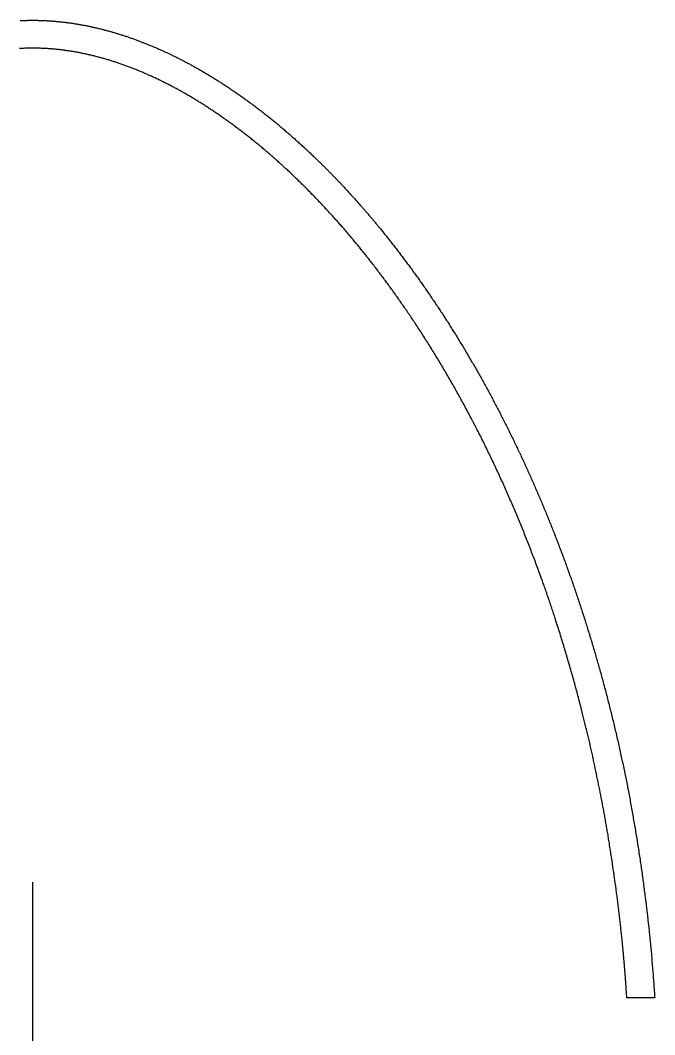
# Model space of a CAD drawing. Extents: x -7325 to -371, y -3238 to 133.
# Drawn here: x -1449.5 to -1234, y -321.6 to 23.1 of the extents above; entities that cross this region are included whole.
import ezdxf

# ---------------------------------------------------------------- set-up
doc = ezdxf.new("R2010")
doc.units = 0
doc.header["$MEASUREMENT"] = 0
doc.layers.add('NAILERS', color=7, linetype='CONTINUOUS')
doc.layers.add('Odd Arch Numbers', color=3, linetype='CONTINUOUS')

msp = doc.modelspace()

# ---------------------------------------------------------------- linework, layer by layer
at = {"layer": 'NAILERS'}
msp.add_lwpolyline([(-1449.54, 23.04), (-1449.31, 23.05), (-1449.07, 23.06), (-1448.83, 23.07), (-1448.59, 23.08), (-1448.35, 23.09), (-1448.11, 23.09), (-1447.87, 23.1), (-1447.63, 23.11), (-1447.39, 23.11), (-1447.15, 23.12), (-1447.09, 23.12), (-1446.84, 23.13), (-1446.59, 23.13), (-1446.35, 23.13), (-1446.1, 23.14), (-1445.85, 23.14), (-1445.6, 23.14), (-1445.36, 23.14), (-1445.11, 23.14), (-1444.86, 23.14), (-1444.61, 23.14), (-1444.37, 23.14), (-1444.12, 23.13), (-1443.87, 23.13), (-1443.63, 23.13), (-1443.38, 23.12), (-1443.13, 23.11), (-1442.98, 23.11), (-1442.71, 23.1), (-1442.45, 23.1), (-1442.18, 23.09), (-1441.92, 23.08), (-1441.65, 23.07), (-1441.38, 23.06), (-1441.12, 23.04), (-1440.85, 23.03), (-1440.59, 23.02), (-1440.32, 23), (-1440.06, 22.99), (-1439.79, 22.97), (-1439.52, 22.95), (-1439.26, 22.94), (-1438.99, 22.92), (-1438.73, 22.9), (-1438.64, 22.89), (-1438.36, 22.87), (-1438.08, 22.85), (-1437.8, 22.82), (-1437.53, 22.8), (-1437.25, 22.78), (-1436.97, 22.75), (-1436.7, 22.72), (-1436.42, 22.7), (-1436.15, 22.67), (-1435.87, 22.64), (-1435.59, 22.61), (-1435.32, 22.58), (-1435.04, 22.55), (-1434.77, 22.52), (-1434.49, 22.49), (-1434.21, 22.45), (-1434.19, 22.45), (-1433.91, 22.41), (-1433.63, 22.38), (-1433.35, 22.34), (-1433.07, 22.3), (-1432.79, 22.27), (-1432.52, 22.23), (-1432.24, 22.19), (-1431.96, 22.15), (-1431.68, 22.11), (-1431.4, 22.06), (-1431.13, 22.02), (-1430.85, 21.98), (-1430.57, 21.93), (-1430.29, 21.89), (-1430.02, 21.84), (-1429.74, 21.79), (-1429.71, 21.79), (-1429.43, 21.74), (-1429.15, 21.69), (-1428.87, 21.64), (-1428.59, 21.59), (-1428.31, 21.54), (-1428.03, 21.49), (-1427.75, 21.43), (-1427.47, 21.38), (-1427.19, 21.32), (-1426.91, 21.27), (-1426.63, 21.21), (-1426.35, 21.16), (-1426.07, 21.1), (-1425.79, 21.04), (-1425.51, 20.98), (-1425.24, 20.92), (-1425.2, 20.91), (-1424.92, 20.85), (-1424.64, 20.79), (-1424.36, 20.73), (-1424.08, 20.66), (-1423.79, 20.6), (-1423.51, 20.53), (-1423.23, 20.46), (-1422.95, 20.4), (-1422.67, 20.33), (-1422.39, 20.26), (-1422.11, 20.19), (-1421.83, 20.12), (-1421.55, 20.05), (-1421.27, 19.98), (-1420.99, 19.91), (-1420.71, 19.83), (-1420.67, 19.82), (-1420.39, 19.75), (-1420.11, 19.67), (-1419.82, 19.6), (-1419.54, 19.52), (-1419.26, 19.44), (-1418.98, 19.36), (-1418.69, 19.28), (-1418.41, 19.2), (-1418.13, 19.12), (-1417.85, 19.04), (-1417.57, 18.96), (-1417.28, 18.87), (-1417, 18.79), (-1416.72, 18.7), (-1416.44, 18.62), (-1416.16, 18.53), (-1416.12, 18.52), (-1415.84, 18.43), (-1415.55, 18.34), (-1415.27, 18.25), (-1414.99, 18.16), (-1414.7, 18.07), (-1414.42, 17.98), (-1414.14, 17.89), (-1413.85, 17.8), (-1413.57, 17.7), (-1413.29, 17.61), (-1413, 17.51), (-1412.72, 17.42), (-1412.44, 17.32), (-1412.16, 17.22), (-1411.88, 17.12), (-1411.6, 17.02), (-1411.56, 17.01), (-1411.27, 16.91), (-1410.99, 16.81), (-1410.7, 16.7), (-1410.42, 16.6), (-1410.13, 16.5), (-1409.85, 16.39), (-1409.56, 16.29), (-1409.28, 16.18), (-1409, 16.07), (-1408.71, 15.97), (-1408.43, 15.86), (-1408.15, 15.75), (-1407.86, 15.64), (-1407.58, 15.53), (-1407.3, 15.42), (-1407.02, 15.31), (-1406.98, 15.29), (-1406.69, 15.18), (-1406.4, 15.06), (-1406.12, 14.95), (-1405.83, 14.83), (-1405.55, 14.71), (-1405.26, 14.59), (-1404.98, 14.48), (-1404.69, 14.36), (-1404.41, 14.24), (-1404.13, 14.12), (-1403.84, 14), (-1403.56, 13.87), (-1403.27, 13.75), (-1402.99, 13.63), (-1402.71, 13.51), (-1402.43, 13.38), (-1402.39, 13.36), (-1402.1, 13.24), (-1401.81, 13.11), (-1401.53, 12.98), (-1401.24, 12.85), (-1400.96, 12.72), (-1400.67, 12.59), (-1400.38, 12.46), (-1400.1, 12.33), (-1399.81, 12.2), (-1399.53, 12.06), (-1399.25, 11.93), (-1398.96, 11.8), (-1398.68, 11.66), (-1398.4, 11.53), (-1398.11, 11.39), (-1397.83, 11.25), (-1397.79, 11.23), (-1397.5, 11.09), (-1397.22, 10.95), (-1396.93, 10.81), (-1396.64, 10.67), (-1396.36, 10.53), (-1396.07, 10.39), (-1395.79, 10.24), (-1395.5, 10.1), (-1395.22, 9.95), (-1394.93, 9.81), (-1394.65, 9.66), (-1394.36, 9.52), (-1394.08, 9.37), (-1393.8, 9.22), (-1393.51, 9.07), (-1393.23, 8.92), (-1393.19, 8.9), (-1392.9, 8.75), (-1392.61, 8.6), (-1392.33, 8.44), (-1392.04, 8.29), (-1391.76, 8.13), (-1391.47, 7.98), (-1391.18, 7.82), (-1390.9, 7.66), (-1390.61, 7.51), (-1390.33, 7.35), (-1390.05, 7.19), (-1389.76, 7.03), (-1389.48, 6.87), (-1389.19, 6.71), (-1388.91, 6.55), (-1388.63, 6.39), (-1388.59, 6.37), (-1388.3, 6.2), (-1388.01, 6.04), (-1387.73, 5.87), (-1387.44, 5.7), (-1387.15, 5.54), (-1386.87, 5.37), (-1386.58, 5.2), (-1386.3, 5.03), (-1386.01, 4.86), (-1385.73, 4.69), (-1385.45, 4.52), (-1385.16, 4.35), (-1384.88, 4.18), (-1384.6, 4.01), (-1384.31, 3.83), (-1384.03, 3.66), (-1383.99, 3.64), (-1383.7, 3.46), (-1383.42, 3.28), (-1383.13, 3.1), (-1382.84, 2.92), (-1382.56, 2.74), (-1382.27, 2.56), (-1381.99, 2.38), (-1381.7, 2.2), (-1381.42, 2.02), (-1381.14, 1.84), (-1380.85, 1.66), (-1380.57, 1.47), (-1380.29, 1.29), (-1380, 1.1), (-1379.72, 0.92), (-1379.44, 0.73), (-1379.4, 0.71), (-1379.11, 0.52), (-1378.83, 0.33), (-1378.54, 0.14), (-1378.26, -0.05), (-1377.97, -0.25), (-1377.69, -0.44), (-1377.4, -0.63), (-1377.12, -0.82), (-1376.83, -1.02), (-1376.55, -1.21), (-1376.27, -1.41), (-1375.98, -1.6), (-1375.7, -1.8), (-1375.42, -1.99), (-1375.14, -2.19), (-1374.86, -2.39), (-1374.82, -2.42), (-1374.53, -2.62), (-1374.25, -2.82), (-1373.96, -3.02), (-1373.68, -3.23), (-1373.39, -3.43), (-1373.11, -3.63), (-1372.83, -3.84), (-1372.54, -4.04), (-1372.26, -4.25), (-1371.98, -4.46), (-1371.69, -4.66), (-1371.41, -4.87), (-1371.13, -5.08), (-1370.85, -5.29), (-1370.57, -5.49), (-1370.29, -5.7), (-1370.25, -5.73), (-1369.96, -5.95), (-1369.68, -6.16), (-1369.4, -6.38), (-1369.11, -6.59), (-1368.83, -6.81), (-1368.55, -7.02), (-1368.26, -7.24), (-1367.98, -7.46), (-1367.7, -7.67), (-1367.42, -7.89), (-1367.14, -8.11), (-1366.86, -8.33), (-1366.58, -8.55), (-1366.3, -8.77), (-1366.02, -8.99), (-1365.74, -9.21), (-1365.7, -9.24), (-1365.41, -9.47), (-1365.13, -9.69), (-1364.85, -9.92), (-1364.57, -10.15), (-1364.28, -10.37), (-1364, -10.6), (-1363.72, -10.83), (-1363.44, -11.06), (-1363.16, -11.29), (-1362.88, -11.52), (-1362.6, -11.75), (-1362.32, -11.98), (-1362.04, -12.21), (-1361.76, -12.44), (-1361.48, -12.67), (-1361.21, -12.91), (-1361.17, -12.94), (-1360.88, -13.18), (-1360.6, -13.41), (-1360.32, -13.65), (-1360.04, -13.89), (-1359.76, -14.13), (-1359.48, -14.37), (-1359.2, -14.61), (-1358.92, -14.85), (-1358.64, -15.09), (-1358.36, -15.33), (-1358.08, -15.57), (-1357.81, -15.82), (-1357.53, -16.06), (-1357.25, -16.3), (-1356.97, -16.55), (-1356.7, -16.79), (-1356.66, -16.82), (-1356.38, -17.07), (-1356.1, -17.32), (-1355.82, -17.57), (-1355.54, -17.82), (-1355.26, -18.07), (-1354.98, -18.32), (-1354.7, -18.57), (-1354.42, -18.83), (-1354.15, -19.08), (-1353.87, -19.33), (-1353.59, -19.59), (-1353.32, -19.84), (-1353.04, -20.09), (-1352.77, -20.35), (-1352.49, -20.6), (-1352.22, -20.86), (-1352.18, -20.89), (-1351.9, -21.15), (-1351.62, -21.41), (-1351.34, -21.68), (-1351.06, -21.94), (-1350.79, -22.2), (-1350.51, -22.46), (-1350.23, -22.73), (-1349.96, -22.99), (-1349.68, -23.25), (-1349.41, -23.52), (-1349.13, -23.78), (-1348.86, -24.05), (-1348.58, -24.31), (-1348.31, -24.58), (-1348.04, -24.84), (-1347.76, -25.11), (-1346.59, -26.26), (-1346.38, -26.47), (-1346.17, -26.67), (-1345.96, -26.88), (-1345.76, -27.09), (-1345.55, -27.29), (-1345.34, -27.5), (-1345.13, -27.71), (-1344.92, -27.91), (-1344.72, -28.12), (-1344.51, -28.33), (-1344.3, -28.54), (-1344.1, -28.75), (-1343.89, -28.96), (-1343.69, -29.17), (-1343.48, -29.38), (-1343.28, -29.59), (-1343.07, -29.8), (-1342.87, -30.01), (-1342.67, -30.22), (-1342.46, -30.43), (-1342.26, -30.64), (-1342.06, -30.86), (-1341.85, -31.07), (-1341.65, -31.28), (-1341.45, -31.49), (-1341.25, -31.71), (-1341.05, -31.92), (-1340.85, -32.13), (-1340.64, -32.35), (-1340.44, -32.56), (-1340.24, -32.78), (-1340.05, -32.99), (-1339.99, -33.05), (-1339.59, -33.49), (-1339.18, -33.92), (-1338.78, -34.36), (-1338.38, -34.8), (-1337.97, -35.24), (-1337.57, -35.68), (-1337.17, -36.13), (-1336.77, -36.57), (-1336.37, -37.01), (-1335.97, -37.45), (-1335.57, -37.9), (-1335.17, -38.34), (-1334.77, -38.79), (-1334.38, -39.23), (-1333.98, -39.68), (-1333.59, -40.12), (-1333.48, -40.24), (-1333.28, -40.47), (-1333.08, -40.7), (-1332.87, -40.93), (-1332.67, -41.16), (-1332.47, -41.4), (-1332.27, -41.63), (-1332.06, -41.86), (-1331.86, -42.09), (-1331.66, -42.33), (-1331.46, -42.56), (-1331.26, -42.79), (-1331.06, -43.03), (-1330.86, -43.26), (-1330.66, -43.5), (-1330.46, -43.73), (-1330.26, -43.97), (-1330.06, -44.2), (-1329.86, -44.44), (-1329.67, -44.67), (-1329.47, -44.91), (-1329.27, -45.15), (-1329.07, -45.38), (-1328.88, -45.62), (-1328.68, -45.86), (-1328.49, -46.09), (-1328.29, -46.33), (-1328.09, -46.57), (-1327.9, -46.81), (-1327.7, -47.05), (-1327.51, -47.29), (-1327.32, -47.52), (-1327.12, -47.76), (-1325.99, -49.16), (-1325.73, -49.49), (-1325.47, -49.82), (-1325.2, -50.14), (-1324.94, -50.47), (-1324.68, -50.8), (-1324.42, -51.13), (-1324.16, -51.46), (-1323.9, -51.79), (-1323.64, -52.12), (-1323.38, -52.45), (-1323.12, -52.78), (-1322.86, -53.11), (-1322.6, -53.44), (-1322.34, -53.77), (-1322.08, -54.1), (-1321.83, -54.44), (-1321.57, -54.77), (-1321.31, -55.1), (-1321.06, -55.44), (-1320.8, -55.77), (-1320.55, -56.1), (-1320.29, -56.44), (-1320.04, -56.77), (-1319.79, -57.11), (-1319.53, -57.44), (-1319.28, -57.78), (-1319.03, -58.11), (-1318.78, -58.45), (-1318.52, -58.79), (-1318.27, -59.12), (-1318.02, -59.46), (-1317.77, -59.8), (-1317.65, -59.96), (-1317.4, -60.31), (-1317.14, -60.66), (-1316.88, -61.01), (-1316.63, -61.36), (-1316.37, -61.71), (-1316.12, -62.06), (-1315.86, -62.41), (-1315.61, -62.76), (-1315.35, -63.11), (-1315.1, -63.46), (-1314.85, -63.81), (-1314.6, -64.17), (-1314.35, -64.52), (-1314.09, -64.87), (-1313.84, -65.22), (-1313.59, -65.58), (-1313.34, -65.93), (-1313.09, -66.28), (-1312.85, -66.64), (-1312.6, -66.99), (-1312.35, -67.35), (-1312.1, -67.7), (-1311.85, -68.06), (-1311.61, -68.41), (-1311.36, -68.77), (-1311.12, -69.13), (-1310.87, -69.48), (-1310.63, -69.84), (-1310.38, -70.2), (-1310.14, -70.56), (-1309.9, -70.91), (-1309.65, -71.27), (-1309.54, -71.44), (-1309.29, -71.81), (-1309.04, -72.18), (-1308.79, -72.55), (-1308.54, -72.92), (-1308.3, -73.29), (-1308.05, -73.66), (-1307.8, -74.03), (-1307.56, -74.4), (-1307.31, -74.77), (-1307.06, -75.15), (-1306.82, -75.52), (-1306.58, -75.89), (-1306.33, -76.26), (-1306.09, -76.64), (-1305.85, -77.01), (-1305.6, -77.38), (-1305.36, -77.76), (-1305.12, -78.13), (-1304.88, -78.51), (-1304.64, -78.88), (-1304.4, -79.26), (-1304.16, -79.63), (-1303.92, -80.01), (-1303.68, -80.38), (-1303.44, -80.76), (-1303.2, -81.14), (-1302.97, -81.51), (-1302.73, -81.89), (-1302.49, -82.27), (-1302.26, -82.65), (-1302.02, -83.03), (-1301.79, -83.4), (-1301.68, -83.57), (-1301.44, -83.96), (-1301.2, -84.35), (-1300.96, -84.74), (-1300.72, -85.13), (-1300.48, -85.52), (-1300.24, -85.92), (-1300, -86.31), (-1299.77, -86.7), (-1299.53, -87.09), (-1299.29, -87.48), (-1299.06, -87.87), (-1298.82, -88.27), (-1298.58, -88.66), (-1298.35, -89.05), (-1298.12, -89.45), (-1297.88, -89.84), (-1297.65, -90.24), (-1297.41, -90.63), (-1297.18, -91.02), (-1296.95, -91.42), (-1296.72, -91.81), (-1296.49, -92.21), (-1296.26, -92.61), (-1296.03, -93), (-1295.8, -93.4), (-1295.57, -93.79), (-1295.34, -94.19), (-1295.11, -94.59), (-1294.88, -94.99), (-1294.66, -95.38), (-1294.43, -95.78), (-1294.2, -96.18), (-1294.11, -96.35), (-1293.87, -96.76), (-1293.64, -97.17), (-1293.41, -97.58), (-1293.18, -97.99), (-1292.95, -98.4), (-1292.72, -98.81), (-1292.49, -99.22), (-1292.27, -99.64), (-1292.04, -100.05), (-1291.81, -100.46), (-1291.58, -100.87), (-1291.36, -101.28), (-1291.13, -101.7), (-1290.91, -102.11), (-1290.68, -102.52), (-1290.46, -102.93), (-1290.23, -103.35), (-1290.01, -103.76), (-1289.79, -104.18), (-1289.56, -104.59), (-1289.34, -105.01), (-1289.12, -105.42), (-1288.9, -105.84), (-1288.68, -106.25), (-1288.46, -106.67), (-1288.24, -107.08), (-1288.02, -107.5), (-1287.8, -107.92), (-1287.58, -108.33), (-1287.36, -108.75), (-1287.15, -109.17), (-1286.93, -109.59), (-1286.84, -109.76), (-1286.62, -110.19), (-1286.4, -110.62), (-1286.18, -111.05), (-1285.96, -111.48), (-1285.74, -111.91), (-1285.52, -112.34), (-1285.3, -112.77), (-1285.08, -113.2), (-1284.86, -113.63), (-1284.65, -114.06), (-1284.43, -114.49), (-1284.21, -114.92), (-1284, -115.35), (-1283.78, -115.79), (-1283.57, -116.22), (-1283.35, -116.65), (-1283.14, -117.08), (-1282.93, -117.52), (-1282.71, -117.95), (-1282.5, -118.38), (-1282.29, -118.82), (-1282.08, -119.25), (-1281.87, -119.68), (-1281.66, -120.12), (-1281.45, -120.55), (-1281.24, -120.99), (-1281.03, -121.42), (-1280.82, -121.86), (-1280.62, -122.3), (-1280.41, -122.73), (-1280.2, -123.17), (-1280, -123.6), (-1279.91, -123.78), (-1279.7, -124.23), (-1279.49, -124.68), (-1279.28, -125.12), (-1279.07, -125.57), (-1278.86, -126.02), (-1278.66, -126.47), (-1278.45, -126.92), (-1278.24, -127.37), (-1278.03, -127.82), (-1277.83, -128.27), (-1277.62, -128.72), (-1277.42, -129.17), (-1277.21, -129.62), (-1277.01, -130.07), (-1276.8, -130.52), (-1276.6, -130.97), (-1276.4, -131.42), (-1276.2, -131.87), (-1276, -132.33), (-1275.79, -132.78), (-1275.59, -133.23), (-1275.39, -133.68), (-1275.19, -134.14), (-1275, -134.59), (-1274.8, -135.04), (-1274.6, -135.5), (-1274.4, -135.95), (-1274.21, -136.4), (-1274.01, -136.86), (-1273.81, -137.31), (-1273.62, -137.77), (-1273.42, -138.22), (-1273.35, -138.4), (-1273.15, -138.86), (-1272.95, -139.33), (-1272.75, -139.8), (-1272.55, -140.26), (-1272.36, -140.73), (-1272.16, -141.2), (-1271.97, -141.67), (-1271.77, -142.13), (-1271.58, -142.6), (-1271.38, -143.07), (-1271.19, -143.54), (-1270.99, -144.01), (-1270.8, -144.48), (-1270.61, -144.94), (-1270.42, -145.41), (-1270.23, -145.88), (-1270.04, -146.35), (-1269.85, -146.82), (-1269.66, -147.29), (-1269.47, -147.76), (-1269.28, -148.23), (-1269.09, -148.7), (-1268.9, -149.18), (-1268.72, -149.65), (-1268.53, -150.12), (-1268.35, -150.59), (-1268.16, -151.06), (-1267.98, -151.53), (-1267.79, -152), (-1267.61, -152.48), (-1267.42, -152.95), (-1267.24, -153.42), (-1267.17, -153.6), (-1266.99, -154.08), (-1266.8, -154.57), (-1266.62, -155.05), (-1266.43, -155.54), (-1266.25, -156.02), (-1266.06, -156.51), (-1265.88, -156.99), (-1265.7, -157.48), (-1265.52, -157.97), (-1265.33, -158.45), (-1265.15, -158.94), (-1264.97, -159.42), (-1264.79, -159.91), (-1264.61, -160.4), (-1264.43, -160.88), (-1264.26, -161.37), (-1264.08, -161.86), (-1263.9, -162.35), (-1263.73, -162.83), (-1263.55, -163.32), (-1263.37, -163.81), (-1263.2, -164.3), (-1263.02, -164.79), (-1262.85, -165.28), (-1262.68, -165.76), (-1262.5, -166.25), (-1262.33, -166.74), (-1262.16, -167.23), (-1261.99, -167.72), (-1261.82, -168.21), (-1261.65, -168.7), (-1261.48, -169.19), (-1261.42, -169.37), (-1261.24, -169.87), (-1261.07, -170.37), (-1260.9, -170.88), (-1260.73, -171.38), (-1260.56, -171.88), (-1260.39, -172.38), (-1260.22, -172.89), (-1260.05, -173.39), (-1259.88, -173.89), (-1259.71, -174.4), (-1259.55, -174.9), (-1259.38, -175.4), (-1259.21, -175.91), (-1259.05, -176.41), (-1258.88, -176.92), (-1258.72, -177.42), (-1258.55, -177.92), (-1258.39, -178.43), (-1258.23, -178.93), (-1258.06, -179.44), (-1257.9, -179.94), (-1257.74, -180.45), (-1257.58, -180.96), (-1257.42, -181.46), (-1257.26, -181.97), (-1257.1, -182.47), (-1256.94, -182.98), (-1256.79, -183.49), (-1256.63, -183.99), (-1256.47, -184.5), (-1256.32, -185.01), (-1256.16, -185.51), (-1256.11, -185.69), (-1255.95, -186.21), (-1255.79, -186.73), (-1255.63, -187.25), (-1255.47, -187.77), (-1255.32, -188.29), (-1255.16, -188.81), (-1255.01, -189.33), (-1254.85, -189.85), (-1254.7, -190.37), (-1254.55, -190.89), (-1254.39, -191.41), (-1254.24, -191.93), (-1254.09, -192.45), (-1253.94, -192.97), (-1253.79, -193.49), (-1253.64, -194.01), (-1253.49, -194.54), (-1253.34, -195.06), (-1253.19, -195.58), (-1253.04, -196.1), (-1252.9, -196.62), (-1252.75, -197.14), (-1252.6, -197.67), (-1252.46, -198.19), (-1252.31, -198.71), (-1252.17, -199.24), (-1252.02, -199.76), (-1251.88, -200.28), (-1251.74, -200.8), (-1251.6, -201.33), (-1251.46, -201.85), (-1251.31, -202.38), (-1251.27, -202.56), (-1251.12, -203.09), (-1250.98, -203.63), (-1250.84, -204.16), (-1250.7, -204.7), (-1250.55, -205.23), (-1250.41, -205.77), (-1250.27, -206.31), (-1250.13, -206.84), (-1250, -207.38), (-1249.86, -207.92), (-1249.72, -208.45), (-1249.58, -208.99), (-1249.45, -209.53), (-1249.31, -210.06), (-1249.18, -210.6), (-1249.04, -211.14), (-1248.91, -211.68), (-1248.77, -212.21), (-1248.64, -212.75), (-1248.51, -213.29), (-1248.38, -213.83), (-1248.25, -214.37), (-1248.12, -214.91), (-1247.99, -215.44), (-1247.86, -215.98), (-1247.73, -216.52), (-1247.6, -217.06), (-1247.47, -217.6), (-1247.34, -218.14), (-1247.22, -218.68), (-1247.09, -219.22), (-1246.97, -219.76), (-1246.92, -219.94), (-1246.8, -220.49), (-1246.67, -221.05), (-1246.54, -221.6), (-1246.42, -222.15), (-1246.29, -222.7), (-1246.17, -223.25), (-1246.05, -223.8), (-1245.92, -224.36), (-1245.8, -224.91), (-1245.68, -225.46), (-1245.56, -226.01), (-1245.44, -226.57), (-1245.32, -227.12), (-1245.2, -227.67), (-1245.08, -228.23), (-1244.96, -228.78), (-1244.84, -229.33), (-1244.72, -229.89), (-1244.61, -230.44), (-1244.49, -230.99), (-1244.38, -231.55), (-1244.26, -232.1), (-1244.15, -232.66), (-1244.03, -233.21), (-1243.92, -233.77), (-1243.81, -234.32), (-1243.7, -234.88), (-1243.58, -235.43), (-1243.47, -235.98), (-1243.36, -236.54), (-1243.25, -237.1), (-1243.15, -237.65), (-1243.11, -237.84), (-1243, -238.4), (-1242.89, -238.97), (-1242.78, -239.54), (-1242.67, -240.1), (-1242.56, -240.67), (-1242.46, -241.24), (-1242.35, -241.81), (-1242.24, -242.37), (-1242.14, -242.94), (-1242.03, -243.51), (-1241.93, -244.08), (-1241.82, -244.65), (-1241.72, -245.22), (-1241.62, -245.78), (-1241.52, -246.35), (-1241.42, -246.92), (-1241.32, -247.49), (-1241.22, -248.06), (-1241.12, -248.63), (-1241.02, -249.2), (-1240.92, -249.77), (-1240.82, -250.34), (-1240.72, -250.9), (-1240.63, -251.47), (-1240.53, -252.04), (-1240.44, -252.61), (-1240.34, -253.18), (-1240.25, -253.75), (-1240.15, -254.32), (-1240.06, -254.89), (-1239.97, -255.46), (-1239.88, -256.03), (-1239.85, -256.22), (-1239.76, -256.8), (-1239.66, -257.39), (-1239.57, -257.97), (-1239.48, -258.55), (-1239.39, -259.13), (-1239.3, -259.72), (-1239.21, -260.3), (-1239.12, -260.88), (-1239.04, -261.46), (-1238.95, -262.05), (-1238.86, -262.63), (-1238.78, -263.21), (-1238.69, -263.8), (-1238.61, -264.38), (-1238.52, -264.96), (-1238.44, -265.55), (-1238.36, -266.13), (-1238.27, -266.71), (-1238.19, -267.3), (-1238.11, -267.88), (-1238.03, -268.47), (-1237.95, -269.05), (-1237.87, -269.63), (-1237.79, -270.22), (-1237.72, -270.8), (-1237.64, -271.39), (-1237.56, -271.97), (-1237.49, -272.56), (-1237.41, -273.14), (-1237.34, -273.73), (-1237.26, -274.31), (-1237.19, -274.9), (-1236.88, -277.37), (-1236.83, -277.82), (-1236.77, -278.27), (-1236.71, -278.73), (-1236.66, -279.18), (-1236.6, -279.64), (-1236.55, -280.09), (-1236.5, -280.55), (-1236.44, -281), (-1236.39, -281.46), (-1236.34, -281.91), (-1236.29, -282.37), (-1236.24, -282.82), (-1236.19, -283.28), (-1236.14, -283.73), (-1236.09, -284.19), (-1236.04, -284.64), (-1235.99, -285.1), (-1235.94, -285.55), (-1235.89, -286.01), (-1235.85, -286.46), (-1235.8, -286.92), (-1235.75, -287.37), (-1235.71, -287.83), (-1235.66, -288.29), (-1235.62, -288.74), (-1235.57, -289.2), (-1235.53, -289.65), (-1235.48, -290.11), (-1235.44, -290.56), (-1235.4, -291.02), (-1235.36, -291.48), (-1235.32, -291.93), (-1235.1, -294.32), (-1235.05, -294.93), (-1234.99, -295.54), (-1234.94, -296.16), (-1234.89, -296.77), (-1234.83, -297.39), (-1234.78, -298), (-1234.73, -298.62), (-1234.68, -299.23), (-1234.63, -299.84), (-1234.58, -300.46), (-1234.53, -301.07), (-1234.48, -301.69), (-1234.44, -302.3), (-1234.39, -302.92), (-1234.34, -303.53), (-1234.3, -304.15), (-1234.25, -304.77), (-1234.21, -305.38), (-1234.17, -306), (-1234.12, -306.62), (-1234.08, -307.24), (-1234.04, -307.86), (-1234, -308.47), (-1233.96, -309.09), (-1243.44, -309.09), (-1243.48, -308.45), (-1243.52, -307.8), (-1243.8, -303.62), (-1243.82, -303.32), (-1243.85, -303.02), (-1243.87, -302.72), (-1243.89, -302.42), (-1243.91, -302.11), (-1243.93, -301.81), (-1243.95, -301.51), (-1243.98, -301.21), (-1244, -300.91), (-1244.02, -300.61), (-1244.05, -300.31), (-1244.07, -300.01), (-1244.09, -299.7), (-1244.12, -299.4), (-1244.14, -299.1), (-1244.17, -298.8), (-1244.19, -298.5), (-1244.22, -298.2), (-1244.24, -297.9), (-1244.27, -297.6), (-1244.3, -297.3), (-1244.32, -296.99), (-1244.35, -296.69), (-1244.38, -296.39), (-1244.41, -296.09), (-1244.43, -295.79), (-1244.46, -295.49), (-1244.49, -295.19), (-1244.52, -294.89), (-1244.55, -294.59), (-1244.58, -294.29), (-1244.61, -293.99), (-1245.28, -287.26), (-1245.33, -286.78), (-1245.38, -286.3), (-1245.42, -285.83), (-1245.47, -285.35), (-1245.52, -284.88), (-1245.57, -284.4), (-1245.63, -283.93), (-1245.68, -283.45), (-1245.73, -282.98), (-1245.78, -282.5), (-1245.84, -282.03), (-1245.89, -281.55), (-1245.94, -281.08), (-1246, -280.6), (-1246.05, -280.13), (-1246.11, -279.65), (-1246.17, -279.18), (-1246.22, -278.7), (-1246.28, -278.23), (-1246.34, -277.75), (-1246.4, -277.28), (-1246.46, -276.8), (-1246.52, -276.33), (-1246.58, -275.85), (-1246.64, -275.38), (-1246.7, -274.91), (-1246.76, -274.43), (-1246.83, -273.96), (-1246.89, -273.48), (-1246.95, -273.01), (-1247.02, -272.54), (-1247.08, -272.06), (-1247.09, -271.99), (-1247.22, -271.05), (-1247.35, -270.11), (-1247.48, -269.17), (-1247.62, -268.24), (-1247.75, -267.3), (-1247.88, -266.36), (-1248.02, -265.42), (-1248.16, -264.49), (-1248.3, -263.55), (-1248.44, -262.61), (-1248.58, -261.68), (-1248.72, -260.74), (-1248.86, -259.8), (-1249, -258.87), (-1249.15, -257.93), (-1249.29, -257), (-1249.3, -256.96), (-1249.37, -256.49), (-1249.45, -256.03), (-1249.52, -255.56), (-1249.6, -255.1), (-1249.67, -254.63), (-1249.75, -254.17), (-1249.82, -253.7), (-1249.9, -253.24), (-1249.98, -252.77), (-1250.06, -252.31), (-1250.14, -251.84), (-1250.21, -251.38), (-1250.29, -250.92), (-1250.37, -250.45), (-1250.45, -249.99), (-1250.54, -249.52), (-1250.62, -249.06), (-1250.7, -248.6), (-1250.78, -248.13), (-1250.87, -247.67), (-1250.95, -247.21), (-1251.04, -246.74), (-1251.12, -246.28), (-1251.21, -245.82), (-1251.29, -245.35), (-1251.38, -244.89), (-1251.47, -244.43), (-1251.55, -243.96), (-1251.64, -243.5), (-1251.73, -243.04), (-1251.82, -242.58), (-1251.91, -242.11), (-1251.93, -242.03), (-1252.11, -241.12), (-1252.29, -240.2), (-1252.47, -239.29), (-1252.65, -238.38), (-1252.83, -237.46), (-1253.02, -236.55), (-1253.2, -235.64), (-1253.39, -234.72), (-1253.58, -233.81), (-1253.77, -232.9), (-1253.96, -231.99), (-1254.15, -231.08), (-1254.34, -230.16), (-1254.53, -229.25), (-1254.73, -228.34), (-1254.92, -227.43), (-1254.93, -227.39), (-1255.03, -226.93), (-1255.13, -226.48), (-1255.23, -226.03), (-1255.33, -225.58), (-1255.43, -225.12), (-1255.53, -224.67), (-1255.63, -224.22), (-1255.73, -223.77), (-1255.83, -223.32), (-1255.94, -222.87), (-1256.04, -222.41), (-1256.14, -221.96), (-1256.25, -221.51), (-1256.35, -221.06), (-1256.46, -220.61), (-1256.56, -220.16), (-1256.67, -219.71), (-1256.78, -219.26), (-1256.88, -218.81), (-1256.99, -218.36), (-1257.1, -217.91), (-1257.21, -217.46), (-1257.32, -217.01), (-1257.43, -216.56), (-1257.54, -216.11), (-1257.65, -215.66), (-1257.76, -215.21), (-1257.88, -214.76), (-1257.99, -214.31), (-1258.1, -213.86), (-1258.22, -213.41), (-1258.33, -212.96), (-1258.95, -210.53), (-1259.11, -209.93), (-1259.26, -209.34), (-1259.41, -208.75), (-1259.57, -208.16), (-1259.72, -207.56), (-1259.88, -206.97), (-1260.03, -206.38), (-1260.19, -205.79), (-1260.35, -205.2), (-1260.51, -204.61), (-1260.67, -204.02), (-1260.83, -203.43), (-1260.99, -202.83), (-1261.15, -202.24), (-1261.31, -201.65), (-1261.47, -201.06), (-1261.48, -201.03), (-1261.64, -200.45), (-1261.81, -199.86), (-1261.97, -199.28), (-1262.14, -198.69), (-1262.3, -198.11), (-1262.47, -197.52), (-1262.64, -196.94), (-1262.8, -196.35), (-1262.97, -195.77), (-1263.14, -195.18), (-1263.31, -194.6), (-1263.48, -194.02), (-1263.65, -193.43), (-1263.82, -192.85), (-1264, -192.27), (-1264.17, -191.68), (-1264.35, -191.1), (-1264.52, -190.52), (-1264.7, -189.94), (-1264.87, -189.35), (-1265.05, -188.77), (-1265.23, -188.19), (-1265.41, -187.61), (-1265.58, -187.03), (-1265.76, -186.45), (-1265.95, -185.87), (-1266.13, -185.29), (-1266.31, -184.71), (-1266.49, -184.13), (-1266.68, -183.55), (-1266.86, -182.97), (-1267.05, -182.39), (-1267.78, -180.09), (-1267.92, -179.67), (-1268.05, -179.24), (-1268.19, -178.81), (-1268.33, -178.39), (-1268.47, -177.96), (-1268.61, -177.53), (-1268.75, -177.11), (-1268.89, -176.68), (-1269.03, -176.26), (-1269.18, -175.83), (-1269.32, -175.4), (-1269.46, -174.98), (-1269.6, -174.55), (-1269.75, -174.13), (-1269.89, -173.7), (-1270.04, -173.28), (-1270.18, -172.86), (-1270.33, -172.43), (-1270.48, -172.01), (-1270.62, -171.58), (-1270.77, -171.16), (-1270.92, -170.74), (-1271.07, -170.32), (-1271.22, -169.89), (-1271.37, -169.47), (-1271.52, -169.05), (-1271.67, -168.62), (-1271.82, -168.2), (-1271.98, -167.78), (-1272.13, -167.36), (-1272.28, -166.94), (-1272.44, -166.52), (-1273.27, -164.22), (-1273.48, -163.67), (-1273.68, -163.11), (-1273.89, -162.56), (-1274.09, -162), (-1274.3, -161.45), (-1274.51, -160.89), (-1274.72, -160.34), (-1274.92, -159.78), (-1275.13, -159.23), (-1275.34, -158.68), (-1275.56, -158.12), (-1275.77, -157.57), (-1275.98, -157.02), (-1276.19, -156.47), (-1276.41, -155.92), (-1276.62, -155.36), (-1276.63, -155.33), (-1276.85, -154.78), (-1277.06, -154.24), (-1277.28, -153.69), (-1277.49, -153.14), (-1277.71, -152.6), (-1277.93, -152.05), (-1278.15, -151.51), (-1278.36, -150.96), (-1278.58, -150.42), (-1278.8, -149.87), (-1279.02, -149.33), (-1279.25, -148.78), (-1279.47, -148.24), (-1279.69, -147.7), (-1279.92, -147.15), (-1280.14, -146.61), (-1280.15, -146.58), (-1280.38, -146.04), (-1280.6, -145.5), (-1280.83, -144.96), (-1281.05, -144.42), (-1281.28, -143.89), (-1281.51, -143.35), (-1281.73, -142.81), (-1281.96, -142.28), (-1282.19, -141.74), (-1282.42, -141.2), (-1282.65, -140.67), (-1282.88, -140.13), (-1283.12, -139.6), (-1283.35, -139.06), (-1283.58, -138.53), (-1283.82, -137.99), (-1283.83, -137.96), (-1284.07, -137.43), (-1284.3, -136.9), (-1284.53, -136.37), (-1284.77, -135.85), (-1285.01, -135.32), (-1285.24, -134.79), (-1285.48, -134.26), (-1285.72, -133.73), (-1285.96, -133.21), (-1286.2, -132.68), (-1286.44, -132.15), (-1286.68, -131.63), (-1286.92, -131.1), (-1287.17, -130.58), (-1287.41, -130.05), (-1287.65, -129.53), (-1287.67, -129.49), (-1287.91, -128.97), (-1288.16, -128.45), (-1288.4, -127.93), (-1288.65, -127.41), (-1288.89, -126.89), (-1289.14, -126.38), (-1289.39, -125.86), (-1289.63, -125.34), (-1289.88, -124.82), (-1290.13, -124.3), (-1290.38, -123.79), (-1290.63, -123.27), (-1290.89, -122.75), (-1291.14, -122.24), (-1291.39, -121.72), (-1291.65, -121.21), (-1291.66, -121.17), (-1291.91, -120.66), (-1292.17, -120.15), (-1292.42, -119.64), (-1292.68, -119.13), (-1292.93, -118.62), (-1293.19, -118.11), (-1293.44, -117.6), (-1293.7, -117.1), (-1293.96, -116.59), (-1294.22, -116.08), (-1294.48, -115.57), (-1294.74, -115.07), (-1295, -114.56), (-1295.26, -114.05), (-1295.53, -113.55), (-1295.79, -113.04), (-1295.81, -113.01), (-1296.07, -112.51), (-1296.33, -112.01), (-1296.6, -111.51), (-1296.86, -111.01), (-1297.12, -110.51), (-1297.39, -110.01), (-1297.66, -109.51), (-1297.92, -109.01), (-1298.19, -108.51), (-1298.46, -108.02), (-1298.73, -107.52), (-1299, -107.02), (-1299.27, -106.53), (-1299.54, -106.03), (-1299.81, -105.53), (-1300.09, -105.04), (-1300.11, -105.01), (-1300.38, -104.52), (-1300.65, -104.03), (-1300.92, -103.54), (-1301.2, -103.05), (-1301.47, -102.56), (-1301.75, -102.07), (-1302.02, -101.58), (-1302.3, -101.09), (-1302.57, -100.6), (-1302.85, -100.12), (-1303.13, -99.63), (-1303.41, -99.14), (-1303.69, -98.66), (-1303.97, -98.17), (-1304.25, -97.69), (-1304.54, -97.2), (-1304.55, -97.17), (-1304.83, -96.69), (-1305.12, -96.21), (-1305.4, -95.73), (-1305.68, -95.25), (-1305.97, -94.77), (-1306.25, -94.29), (-1306.53, -93.81), (-1306.82, -93.34), (-1307.11, -92.86), (-1307.39, -92.38), (-1307.68, -91.91), (-1307.97, -91.43), (-1308.26, -90.96), (-1308.55, -90.48), (-1308.84, -90.01), (-1309.13, -89.53), (-1309.15, -89.5), (-1309.44, -89.03), (-1309.73, -88.56), (-1310.02, -88.09), (-1310.32, -87.63), (-1310.61, -87.16), (-1310.9, -86.69), (-1311.2, -86.22), (-1311.49, -85.76), (-1311.79, -85.29), (-1312.08, -84.82), (-1312.38, -84.36), (-1312.68, -83.89), (-1312.98, -83.43), (-1313.28, -82.97), (-1313.58, -82.5), (-1313.88, -82.04), (-1314.16, -81.61), (-1314.42, -81.2), (-1314.69, -80.79), (-1314.96, -80.39), (-1315.23, -79.98), (-1315.5, -79.57), (-1315.77, -79.16), (-1316.04, -78.76), (-1316.31, -78.35), (-1316.58, -77.95), (-1316.85, -77.54), (-1317.12, -77.14), (-1317.4, -76.73), (-1317.67, -76.33), (-1317.95, -75.92), (-1318.22, -75.52), (-1318.5, -75.12), (-1318.68, -74.86), (-1318.93, -74.49), (-1319.19, -74.12), (-1319.44, -73.75), (-1319.7, -73.38), (-1319.95, -73.01), (-1320.21, -72.65), (-1320.47, -72.28), (-1320.72, -71.91), (-1320.98, -71.54), (-1321.24, -71.18), (-1321.5, -70.81), (-1321.76, -70.44), (-1322.02, -70.08), (-1322.28, -69.71), (-1322.54, -69.35), (-1322.8, -68.98), (-1323.07, -68.62), (-1323.33, -68.25), (-1323.59, -67.89), (-1323.86, -67.53), (-1324.12, -67.17), (-1324.39, -66.8), (-1324.65, -66.44), (-1324.92, -66.08), (-1325.18, -65.72), (-1325.45, -65.36), (-1325.72, -65), (-1325.99, -64.64), (-1326.25, -64.28), (-1326.52, -63.92), (-1326.79, -63.56), (-1327.06, -63.2), (-1327.19, -63.03), (-1327.47, -62.67), (-1327.75, -62.3), (-1328.02, -61.93), (-1328.3, -61.57), (-1328.58, -61.2), (-1328.86, -60.84), (-1329.14, -60.47), (-1329.43, -60.11), (-1329.71, -59.74), (-1329.99, -59.38), (-1330.27, -59.02), (-1330.56, -58.66), (-1330.84, -58.29), (-1331.13, -57.93), (-1331.41, -57.57), (-1331.7, -57.21), (-1331.73, -57.16), (-1332.02, -56.81), (-1332.3, -56.45), (-1332.58, -56.1), (-1332.86, -55.75), (-1333.15, -55.4), (-1333.43, -55.04), (-1333.72, -54.69), (-1334, -54.34), (-1334.29, -53.99), (-1334.57, -53.64), (-1334.86, -53.29), (-1335.15, -52.94), (-1335.44, -52.59), (-1335.73, -52.24), (-1336.02, -51.89), (-1336.31, -51.55), (-1336.34, -51.5), (-1336.63, -51.16), (-1336.92, -50.82), (-1337.2, -50.48), (-1337.49, -50.14), (-1337.78, -49.8), (-1338.07, -49.46), (-1338.35, -49.12), (-1338.64, -48.78), (-1338.93, -48.44), (-1339.22, -48.11), (-1339.51, -47.77), (-1339.81, -47.43), (-1340.1, -47.1), (-1340.39, -46.76), (-1340.68, -46.43), (-1340.98, -46.09), (-1341.02, -46.04), (-1341.31, -45.72), (-1341.6, -45.39), (-1341.89, -45.06), (-1342.18, -44.73), (-1342.47, -44.41), (-1342.76, -44.08), (-1343.05, -43.76), (-1343.34, -43.43), (-1343.64, -43.11), (-1343.93, -42.78), (-1344.22, -42.46), (-1344.52, -42.14), (-1344.81, -41.81), (-1345.11, -41.49), (-1345.41, -41.17), (-1345.7, -40.85), (-1345.75, -40.8), (-1346.04, -40.49), (-1346.33, -40.17), (-1346.62, -39.86), (-1346.92, -39.55), (-1347.21, -39.23), (-1347.51, -38.92), (-1347.8, -38.61), (-1348.1, -38.3), (-1348.39, -37.99), (-1348.69, -37.68), (-1348.99, -37.37), (-1349.29, -37.06), (-1349.58, -36.75), (-1349.88, -36.44), (-1350.18, -36.13), (-1350.48, -35.82), (-1350.53, -35.78), (-1350.82, -35.48), (-1351.12, -35.18), (-1351.41, -34.88), (-1351.71, -34.58), (-1352.01, -34.28), (-1352.3, -33.98), (-1352.6, -33.68), (-1352.9, -33.38), (-1353.2, -33.09), (-1353.5, -32.79), (-1353.8, -32.49), (-1354.1, -32.2), (-1354.4, -31.9), (-1354.7, -31.61), (-1355, -31.31), (-1355.31, -31.02), (-1355.35, -30.98), (-1355.65, -30.69), (-1355.95, -30.4), (-1356.25, -30.12), (-1356.54, -29.83), (-1356.84, -29.54), (-1357.14, -29.26), (-1357.44, -28.97), (-1357.74, -28.69), (-1358.05, -28.41), (-1358.35, -28.12), (-1358.65, -27.84), (-1358.95, -27.56), (-1359.26, -27.28), (-1359.56, -27), (-1359.87, -26.72), (-1360.17, -26.44), (-1360.22, -26.4), (-1360.52, -26.12), (-1360.82, -25.85), (-1361.12, -25.58), (-1361.42, -25.31), (-1361.72, -25.03), (-1362.02, -24.76), (-1362.33, -24.49), (-1362.63, -24.22), (-1362.93, -23.95), (-1363.24, -23.69), (-1363.54, -23.42), (-1363.85, -23.15), (-1364.15, -22.88), (-1364.46, -22.62), (-1364.76, -22.35), (-1365.07, -22.09), (-1365.12, -22.04), (-1365.42, -21.79), (-1365.72, -21.53), (-1366.03, -21.27), (-1366.33, -21.01), (-1366.63, -20.75), (-1366.94, -20.5), (-1367.24, -20.24), (-1367.54, -19.99), (-1367.85, -19.73), (-1368.16, -19.48), (-1368.46, -19.22), (-1368.77, -18.97), (-1369.08, -18.72), (-1369.38, -18.47), (-1369.69, -18.22), (-1370, -17.96), (-1370.05, -17.92), (-1370.35, -17.68), (-1370.66, -17.43), (-1370.96, -17.19), (-1371.27, -16.95), (-1371.57, -16.71), (-1371.88, -16.46), (-1372.18, -16.22), (-1372.49, -15.98), (-1372.8, -15.74), (-1373.1, -15.5), (-1373.41, -15.26), (-1373.72, -15.02), (-1374.03, -14.79), (-1374.34, -14.55), (-1374.65, -14.31), (-1374.96, -14.08), (-1375.01, -14.04), (-1375.31, -13.81), (-1375.62, -13.58), (-1375.92, -13.35), (-1376.23, -13.12), (-1376.53, -12.89), (-1376.84, -12.67), (-1377.15, -12.44), (-1377.46, -12.21), (-1377.76, -11.99), (-1378.07, -11.76), (-1378.38, -11.54), (-1378.69, -11.32), (-1379, -11.09), (-1379.31, -10.87), (-1379.62, -10.65), (-1379.93, -10.43), (-1379.98, -10.39), (-1380.29, -10.18), (-1380.6, -9.96), (-1380.9, -9.75), (-1381.21, -9.53), (-1381.52, -9.32), (-1381.82, -9.11), (-1382.13, -8.9), (-1382.44, -8.69), (-1382.75, -8.48), (-1383.06, -8.27), (-1383.37, -8.06), (-1383.68, -7.85), (-1383.99, -7.64), (-1384.3, -7.43), (-1384.61, -7.23), (-1384.92, -7.02), (-1384.98, -6.99), (-1385.28, -6.79), (-1385.59, -6.59), (-1385.89, -6.39), (-1386.2, -6.19), (-1386.51, -5.99), (-1386.82, -5.79), (-1387.13, -5.6), (-1387.43, -5.4), (-1387.74, -5.21), (-1388.05, -5.01), (-1388.36, -4.82), (-1388.68, -4.63), (-1388.99, -4.43), (-1389.3, -4.24), (-1389.61, -4.05), (-1389.92, -3.86), (-1389.98, -3.83), (-1390.28, -3.64), (-1390.59, -3.46), (-1390.9, -3.28), (-1391.2, -3.09), (-1391.51, -2.91), (-1391.82, -2.73), (-1392.13, -2.55), (-1392.44, -2.37), (-1392.75, -2.19), (-1393.06, -2.01), (-1393.37, -1.83), (-1393.68, -1.65), (-1393.99, -1.48), (-1394.3, -1.3), (-1394.61, -1.12), (-1394.93, -0.95), (-1394.98, -0.92), (-1395.29, -0.75), (-1395.59, -0.58), (-1395.9, -0.41), (-1396.21, -0.24), (-1396.52, -0.08), (-1396.82, 0.09), (-1397.13, 0.25), (-1397.44, 0.42), (-1397.75, 0.58), (-1398.06, 0.75), (-1398.37, 0.91), (-1398.68, 1.07), (-1398.99, 1.23), (-1399.31, 1.39), (-1399.62, 1.55), (-1399.93, 1.71), (-1399.98, 1.74), (-1400.29, 1.89), (-1400.6, 2.04), (-1400.9, 2.2), (-1401.21, 2.35), (-1401.52, 2.5), (-1401.83, 2.65), (-1402.13, 2.8), (-1402.44, 2.95), (-1402.75, 3.1), (-1403.06, 3.24), (-1403.37, 3.39), (-1403.68, 3.54), (-1403.99, 3.68), (-1404.3, 3.83), (-1404.61, 3.97), (-1404.93, 4.11), (-1404.98, 4.14), (-1405.28, 4.27), (-1405.59, 4.41), (-1405.9, 4.55), (-1406.2, 4.68), (-1406.51, 4.82), (-1406.82, 4.95), (-1407.13, 5.09), (-1407.43, 5.22), (-1407.74, 5.35), (-1408.05, 5.48), (-1408.36, 5.61), (-1408.67, 5.74), (-1408.98, 5.87), (-1409.29, 6), (-1409.6, 6.13), (-1409.91, 6.25), (-1409.96, 6.27), (-1410.27, 6.4), (-1410.57, 6.52), (-1410.88, 6.64), (-1411.19, 6.76), (-1411.49, 6.88), (-1411.8, 7), (-1412.1, 7.11), (-1412.41, 7.23), (-1412.72, 7.35), (-1413.03, 7.46), (-1413.34, 7.57), (-1413.64, 7.69), (-1413.95, 7.8), (-1414.26, 7.91), (-1414.57, 8.02), (-1414.88, 8.13), (-1414.93, 8.15), (-1415.24, 8.26), (-1415.54, 8.36), (-1415.84, 8.47), (-1416.15, 8.57), (-1416.45, 8.67), (-1416.76, 8.77), (-1417.06, 8.87), (-1417.37, 8.97), (-1417.68, 9.07), (-1417.98, 9.17), (-1418.29, 9.27), (-1418.6, 9.37), (-1418.9, 9.46), (-1419.21, 9.56), (-1419.52, 9.65), (-1419.83, 9.74), (-1419.88, 9.76), (-1420.18, 9.85), (-1420.48, 9.93), (-1420.79, 10.02), (-1421.09, 10.11), (-1421.39, 10.2), (-1421.7, 10.28), (-1422, 10.37), (-1422.3, 10.45), (-1422.61, 10.53), (-1422.91, 10.61), (-1423.22, 10.69), (-1423.53, 10.77), (-1423.83, 10.85), (-1424.14, 10.93), (-1424.44, 11.01), (-1424.75, 11.08), (-1424.79, 11.09), (-1425.1, 11.17), (-1425.4, 11.24), (-1425.7, 11.31), (-1426, 11.38), (-1426.3, 11.45), (-1426.6, 11.52), (-1426.91, 11.58), (-1427.21, 11.65), (-1427.51, 11.72), (-1427.82, 11.78), (-1428.12, 11.84), (-1428.42, 11.91), (-1428.73, 11.97), (-1429.03, 12.03), (-1429.33, 12.09), (-1429.64, 12.15), (-1429.68, 12.15), (-1429.98, 12.21), (-1430.28, 12.26), (-1430.58, 12.32), (-1430.88, 12.37), (-1431.18, 12.42), (-1431.48, 12.48), (-1431.78, 12.53), (-1432.08, 12.58), (-1432.38, 12.62), (-1432.68, 12.67), (-1432.98, 12.72), (-1433.28, 12.76), (-1433.58, 12.81), (-1433.89, 12.85), (-1434.19, 12.89), (-1434.49, 12.93), (-1434.53, 12.94), (-1434.82, 12.98), (-1435.12, 13.01), (-1435.42, 13.05), (-1435.72, 13.09), (-1436.01, 13.12), (-1436.31, 13.16), (-1436.61, 13.19), (-1436.91, 13.22), (-1437.21, 13.25), (-1437.51, 13.28), (-1437.8, 13.31), (-1438.1, 13.34), (-1438.4, 13.36), (-1438.7, 13.39), (-1439, 13.41), (-1439.3, 13.43), (-1439.32, 13.44), (-1439.62, 13.46), (-1439.91, 13.48), (-1440.21, 13.5), (-1440.51, 13.52), (-1440.8, 13.53), (-1441.1, 13.55), (-1441.4, 13.57), (-1441.69, 13.58), (-1441.99, 13.59), (-1442.29, 13.6), (-1442.58, 13.62), (-1442.88, 13.63), (-1443.18, 13.63), (-1443.47, 13.64), (-1443.77, 13.65), (-1444.07, 13.65), (-1444.37, 13.66), (-1444.66, 13.66), (-1444.96, 13.66), (-1445.26, 13.66), (-1445.55, 13.66), (-1445.85, 13.66), (-1446.15, 13.66), (-1446.44, 13.65), (-1446.74, 13.65), (-1447.04, 13.64), (-1447.34, 13.63), (-1447.63, 13.63), (-1447.93, 13.62), (-1448.23, 13.6), (-1448.52, 13.59), (-1448.82, 13.58), (-1448.83, 13.58), (-1449.13, 13.57), (-1449.42, 13.55), (-1449.72, 13.53)], dxfattribs=at)
at = {"layer": 'Odd Arch Numbers'}
msp.add_line((-1445.26, -666.28), (-1445.26, -269.69), dxfattribs=at)

doc.saveas('drawing.dxf')
